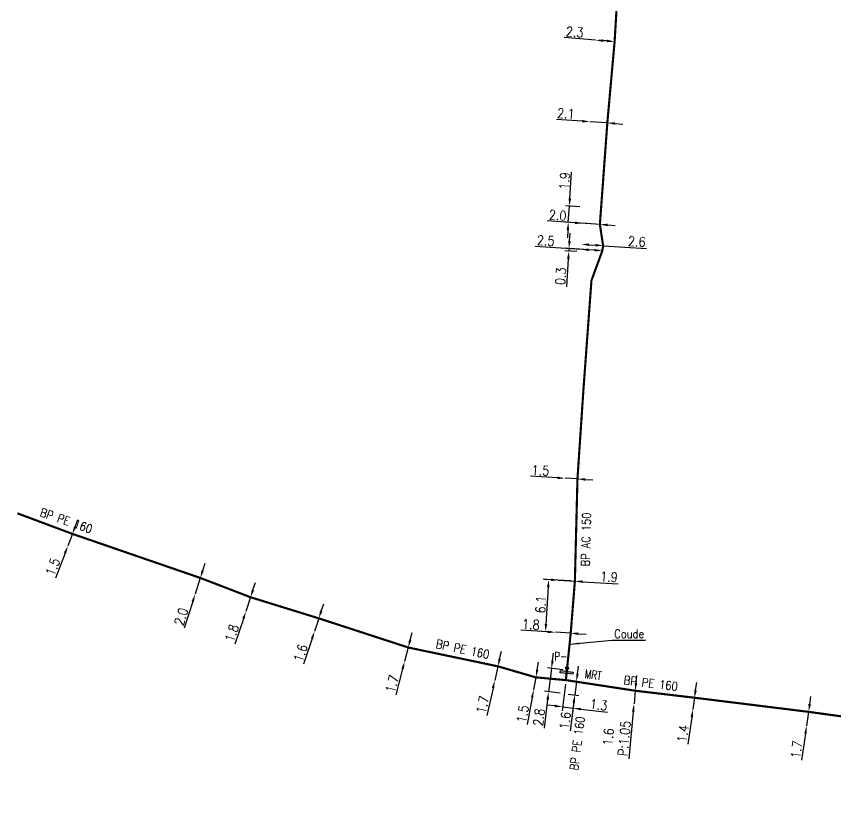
# Model space of a CAD drawing. Header units: millimetres. Extents: x 185000 to 186000, y 127990 to 129010.
# Drawn here: x 184999.9 to 185095.6, y 128019.5 to 128112.7 of the extents above; entities that cross this region are included whole.
import ezdxf
from ezdxf.enums import TextEntityAlignment as Align

# ---------------------------------------------------------------- set-up
doc = ezdxf.new("R2010")
doc.units = ezdxf.units.MM
doc.header["$PDMODE"] = 34
doc.linetypes.add('L_25_AP', pattern=[2000, 1000, 1000])
doc.linetypes.add('L_25_PE', pattern=[2000, 1000, 1000])
doc.layers.get('0').update_dxf_attribs({"linetype": 'CONTINUOUS'})
doc.layers.get('DEFPOINTS').update_dxf_attribs({"linetype": 'CONTINUOUS'})
for name, color, linetype in [('L_150', 1, 'CONTINUOUS'), ('L_340', 7, 'CONTINUOUS'), ('P_300', 7, 'CONTINUOUS')]:
    doc.layers.add(name, color=color, linetype=linetype)
doc.styles.get("Standard").update_dxf_attribs({"font": 'romans.shx', "width": 0.85})
doc.dimstyles.get("Standard").update_dxf_attribs({"dimtxt": 1.5, "dimasz": 1.2, "dimexe": 0.625, "dimexo": 0.625, "dimgap": 0.25, "dimtad": 1, "dimdec": 1, "dimzin": 0, "dimdsep": 46, "dimtxsty": 'Standard', "dimcen": -0.5, "dimadec": 0, "dimazin": 0, "dimtfac": 1, "dimtdec": 1, "dimtmove": 0, "dimatfit": 3, "dimfxl": 0, "dimtolj": 1, "dimtzin": 0, "dimarcsym": 0})

# ---------------------------------------------------------------- blocks, each defined once
blk = doc.blocks.new('*D1046')
at = {"layer": 'DEFPOINTS', "color": 0, "linetype": 'Continuous', "transparency": 16777216}
for p in [(185006.421, 128052.182), (185005.884, 128050.781), (185005.884, 128050.781)]:
    blk.add_point(p, dxfattribs=at)
at = {"layer": 'L_150', "color": 0, "linetype": 'Continuous', "lineweight": -2, "transparency": 16777216}
for p, q in [((185006.743, 128053.022), (185007.064, 128053.863)), ((185006.421, 128052.182), (185005.884, 128050.781)), ((185005.562, 128049.94), (185004.439, 128047.006))]:
    blk.add_line(p, q, dxfattribs=at)
at = {"layer": 'L_150', "color": 0, "linetype": 'Continuous', "transparency": 16777216}
for points in [[(185006.603, 128053.076), (185006.883, 128052.968), (185006.421, 128052.182)], [(185005.422, 128049.994), (185005.702, 128049.887), (185005.884, 128050.781)]]:
    blk.add_solid(points, dxfattribs=at)
at = {"layer": 'L_150', "color": 0, "linetype": 'Continuous', "transparency": 16777216, "insert": (185004.139, 128048.321), "char_height": 1.125, "attachment_point": 5, "rotation": 69.04331}
blk.add_mtext('\\A1;1.5', dxfattribs=at)
blk = doc.blocks.new('*D1047')
at = {"layer": 'DEFPOINTS', "color": 0, "linetype": 'Continuous', "transparency": 16777216}
for p in [(185021.372, 128047.031), (185020.761, 128045.127), (185020.761, 128045.127)]:
    blk.add_point(p, dxfattribs=at)
at = {"layer": 'L_150', "color": 0, "linetype": 'Continuous', "lineweight": -2, "transparency": 16777216}
for p, q in [((185021.647, 128047.888), (185021.922, 128048.745)), ((185021.372, 128047.031), (185020.761, 128045.127)), ((185020.486, 128044.27), (185019.484, 128041.148))]:
    blk.add_line(p, q, dxfattribs=at)
at = {"layer": 'L_150', "color": 0, "linetype": 'Continuous', "transparency": 16777216}
for points in [[(185021.504, 128047.934), (185021.79, 128047.843), (185021.372, 128047.031)], [(185020.343, 128044.316), (185020.629, 128044.224), (185020.761, 128045.127)]]:
    blk.add_solid(points, dxfattribs=at)
at = {"layer": 'L_150', "color": 0, "linetype": 'Continuous', "transparency": 16777216, "insert": (185019.133, 128042.51), "char_height": 1.125, "attachment_point": 5, "rotation": 72.21}
blk.add_mtext('\\A1;2.0', dxfattribs=at)
blk = doc.blocks.new('*D1048')
at = {"layer": 'DEFPOINTS', "color": 0, "linetype": 'Continuous', "transparency": 16777216}
for p in [(185027.242, 128044.776), (185026.69, 128043.116), (185026.69, 128043.116)]:
    blk.add_point(p, dxfattribs=at)
at = {"layer": 'L_150', "color": 0, "linetype": 'Continuous', "lineweight": -2, "transparency": 16777216}
for p, q in [((185027.526, 128045.63), (185027.81, 128046.484)), ((185027.242, 128044.776), (185026.69, 128043.116)), ((185026.406, 128042.262), (185025.414, 128039.28))]:
    blk.add_line(p, q, dxfattribs=at)
at = {"layer": 'L_150', "color": 0, "linetype": 'Continuous', "transparency": 16777216}
for points in [[(185027.384, 128045.677), (185027.668, 128045.583), (185027.242, 128044.776)], [(185026.263, 128042.309), (185026.548, 128042.214), (185026.69, 128043.116)]]:
    blk.add_solid(points, dxfattribs=at)
at = {"layer": 'L_150', "color": 0, "linetype": 'Continuous', "transparency": 16777216, "insert": (185025.056, 128040.581), "char_height": 1.125, "attachment_point": 5, "rotation": 71.60002}
blk.add_mtext('\\A1;1.8', dxfattribs=at)
blk = doc.blocks.new('*D2009')
at = {"layer": 'DEFPOINTS', "color": 0, "linetype": 'Continuous', "transparency": 16777216}
for p in [(185035.217, 128042.307), (185034.712, 128040.788), (185034.712, 128040.788)]:
    blk.add_point(p, dxfattribs=at)
at = {"layer": 'L_150', "color": 0, "linetype": 'Continuous', "lineweight": -2, "transparency": 16777216}
for p, q in [((185035.502, 128043.161), (185035.786, 128044.015)), ((185035.217, 128042.307), (185034.712, 128040.788)), ((185034.428, 128039.934), (185033.437, 128036.953))]:
    blk.add_line(p, q, dxfattribs=at)
at = {"layer": 'L_150', "color": 0, "linetype": 'Continuous', "transparency": 16777216}
for points in [[(185035.359, 128043.208), (185035.644, 128043.113), (185035.217, 128042.307)], [(185034.286, 128039.982), (185034.571, 128039.887), (185034.712, 128040.788)]]:
    blk.add_solid(points, dxfattribs=at)
at = {"layer": 'L_150', "color": 0, "linetype": 'Continuous', "transparency": 16777216, "insert": (185033.079, 128038.253), "char_height": 1.125, "attachment_point": 5, "rotation": 71.60002}
blk.add_mtext('\\A1;1.6', dxfattribs=at)
blk = doc.blocks.new('*D2010')
at = {"layer": 'DEFPOINTS', "color": 0, "linetype": 'Continuous', "transparency": 16777216}
for p in [(185060.582, 128035.409), (185060.314, 128033.933), (185060.314, 128033.933)]:
    blk.add_point(p, dxfattribs=at)
at = {"layer": 'L_150', "color": 0, "linetype": 'Continuous', "lineweight": -2, "transparency": 16777216}
for p, q in [((185060.742, 128036.295), (185060.903, 128037.18)), ((185060.582, 128035.409), (185060.314, 128033.933)), ((185060.153, 128033.048), (185059.579, 128029.889))]:
    blk.add_line(p, q, dxfattribs=at)
at = {"layer": 'L_150', "color": 0, "linetype": 'Continuous', "transparency": 16777216}
for points in [[(185060.595, 128036.322), (185060.89, 128036.268), (185060.582, 128035.409)], [(185060.005, 128033.075), (185060.3, 128033.021), (185060.314, 128033.933)]]:
    blk.add_solid(points, dxfattribs=at)
at = {"layer": 'L_150', "color": 0, "linetype": 'Continuous', "transparency": 16777216, "insert": (185059.041, 128031.125), "char_height": 1.125, "attachment_point": 5, "rotation": 79.70794}
blk.add_mtext('\\A1;1.5', dxfattribs=at)
blk = doc.blocks.new('*D2011')
at = {"layer": 'DEFPOINTS', "color": 0, "linetype": 'Continuous', "transparency": 16777216}
for p in [(185056.151, 128036.697), (185055.774, 128035.039), (185055.774, 128035.039)]:
    blk.add_point(p, dxfattribs=at)
at = {"layer": 'L_150', "color": 0, "linetype": 'Continuous', "lineweight": -2, "transparency": 16777216}
for p, q in [((185056.35, 128037.574), (185056.55, 128038.452)), ((185056.151, 128036.697), (185055.774, 128035.039)), ((185055.575, 128034.161), (185054.848, 128030.962))]:
    blk.add_line(p, q, dxfattribs=at)
at = {"layer": 'L_150', "color": 0, "linetype": 'Continuous', "transparency": 16777216}
for points in [[(185056.204, 128037.607), (185056.496, 128037.541), (185056.151, 128036.697)], [(185055.429, 128034.194), (185055.721, 128034.128), (185055.774, 128035.039)]]:
    blk.add_solid(points, dxfattribs=at)
at = {"layer": 'L_150', "color": 0, "linetype": 'Continuous', "transparency": 16777216, "insert": (185054.365, 128032.221), "char_height": 1.125, "attachment_point": 5, "rotation": 77.20089}
blk.add_mtext('\\A1;1.7', dxfattribs=at)
blk = doc.blocks.new('*D2012')
at = {"layer": 'DEFPOINTS', "color": 0, "linetype": 'Continuous', "transparency": 16777216}
for p in [(185045.67, 128038.9), (185045.244, 128037.275), (185045.244, 128037.275)]:
    blk.add_point(p, dxfattribs=at)
at = {"layer": 'L_150', "color": 0, "linetype": 'Continuous', "lineweight": -2, "transparency": 16777216}
for p, q in [((185045.898, 128039.771), (185046.126, 128040.641)), ((185045.67, 128038.9), (185045.244, 128037.275)), ((185045.017, 128036.404), (185044.221, 128033.365))]:
    blk.add_line(p, q, dxfattribs=at)
at = {"layer": 'L_150', "color": 0, "linetype": 'Continuous', "transparency": 16777216}
for points in [[(185045.753, 128039.809), (185046.043, 128039.733), (185045.67, 128038.9)], [(185044.871, 128036.442), (185045.162, 128036.366), (185045.244, 128037.275)]]:
    blk.add_solid(points, dxfattribs=at)
at = {"layer": 'L_150', "color": 0, "linetype": 'Continuous', "transparency": 16777216, "insert": (185043.779, 128034.639), "char_height": 1.125, "attachment_point": 5, "rotation": 75.32928}
blk.add_mtext('\\A1;1.7', dxfattribs=at)
blk = doc.blocks.new('*D2013')
at = {"layer": 'DEFPOINTS', "color": 0, "linetype": 'Continuous', "transparency": 16777216}
for p in [(185062.878, 128040.675), (185062.878, 128040.675), (185064.655, 128040.568)]:
    blk.add_point(p, dxfattribs=at)
at = {"layer": 'L_150', "color": 0, "linetype": 'Continuous', "lineweight": -2, "transparency": 16777216}
for p, q in [((185061.98, 128040.73), (185058.844, 128040.919)), ((185064.655, 128040.568), (185062.878, 128040.675)), ((185065.553, 128040.513), (185066.452, 128040.459))]:
    blk.add_line(p, q, dxfattribs=at)
at = {"layer": 'L_150', "color": 0, "linetype": 'Continuous', "transparency": 16777216}
for points in [[(185061.989, 128040.879), (185061.971, 128040.58), (185062.878, 128040.675)], [(185065.562, 128040.663), (185065.544, 128040.364), (185064.655, 128040.568)]]:
    blk.add_solid(points, dxfattribs=at)
at = {"layer": 'L_150', "color": 0, "linetype": 'Continuous', "transparency": 16777216, "insert": (185060.008, 128041.6), "char_height": 1.125, "attachment_point": 5, "rotation": 356.53555}
blk.add_mtext('\\A1;1.8', dxfattribs=at)
blk = doc.blocks.new('*D2014')
at = {"layer": 'DEFPOINTS', "color": 0, "linetype": 'Continuous', "transparency": 16777216}
for p in [(185065.143, 128046.649), (185061.713, 128040.746), (185062.878, 128040.675)]:
    blk.add_point(p, dxfattribs=at)
at = {"layer": 'L_150', "color": 0, "linetype": 'Continuous', "lineweight": -2, "transparency": 16777216}
for p, q in [((185064.675, 128046.678), (185061.614, 128046.863)), ((185062.028, 128045.936), (185061.768, 128041.644)), ((185062.41, 128040.704), (185061.245, 128040.774))]:
    blk.add_line(p, q, dxfattribs=at)
at = {"layer": 'L_150', "color": 0, "linetype": 'Continuous', "transparency": 16777216}
for points in [[(185061.878, 128045.945), (185062.177, 128045.927), (185062.082, 128046.835)], [(185061.618, 128041.653), (185061.917, 128041.635), (185061.713, 128040.746)]]:
    blk.add_solid(points, dxfattribs=at)
at = {"layer": 'L_150', "color": 0, "linetype": 'Continuous', "transparency": 16777216, "insert": (185061.154, 128043.922), "char_height": 1.125, "attachment_point": 5, "rotation": 86.53555}
blk.add_mtext('\\A1;6.1', dxfattribs=at)
blk = doc.blocks.new('*D2015')
at = {"layer": 'DEFPOINTS', "color": 0, "linetype": 'Continuous', "transparency": 16777216}
for p in [(185063.247, 128046.764), (185063.247, 128046.764), (185065.143, 128046.649)]:
    blk.add_point(p, dxfattribs=at)
at = {"layer": 'L_150', "color": 0, "linetype": 'Continuous', "lineweight": -2, "transparency": 16777216}
for p, q in [((185062.348, 128046.818), (185061.45, 128046.873)), ((185063.247, 128046.764), (185065.143, 128046.649)), ((185066.042, 128046.595), (185070.183, 128046.344))]:
    blk.add_line(p, q, dxfattribs=at)
at = {"layer": 'L_150', "color": 0, "linetype": 'Continuous', "transparency": 16777216}
for points in [[(185062.358, 128046.968), (185062.339, 128046.669), (185063.247, 128046.764)], [(185066.051, 128046.745), (185066.033, 128046.445), (185065.143, 128046.649)]]:
    blk.add_solid(points, dxfattribs=at)
at = {"layer": 'L_150', "color": 0, "linetype": 'Continuous', "transparency": 16777216, "insert": (185069.132, 128047.159), "char_height": 1.125, "attachment_point": 5, "rotation": 356.53555}
blk.add_mtext('\\A1;1.9', dxfattribs=at)
blk = doc.blocks.new('*D2016')
at = {"layer": 'DEFPOINTS', "color": 0, "linetype": 'Continuous', "transparency": 16777216}
for p in [(185063.997, 128058.682), (185063.997, 128058.682), (185065.444, 128058.599)]:
    blk.add_point(p, dxfattribs=at)
at = {"layer": 'L_150', "color": 0, "linetype": 'Continuous', "lineweight": -2, "transparency": 16777216}
for p, q in [((185063.098, 128058.734), (185059.961, 128058.915)), ((185065.444, 128058.599), (185063.997, 128058.682)), ((185066.343, 128058.547), (185067.241, 128058.496))]:
    blk.add_line(p, q, dxfattribs=at)
at = {"layer": 'L_150', "color": 0, "linetype": 'Continuous', "transparency": 16777216}
for points in [[(185063.107, 128058.884), (185063.09, 128058.584), (185063.997, 128058.682)], [(185066.352, 128058.697), (185066.334, 128058.398), (185065.444, 128058.599)]]:
    blk.add_solid(points, dxfattribs=at)
at = {"layer": 'L_150', "color": 0, "linetype": 'Continuous', "transparency": 16777216, "insert": (185061.124, 128059.599), "char_height": 1.125, "attachment_point": 5, "rotation": 356.7079}
blk.add_mtext('\\A1;1.5', dxfattribs=at)
blk = doc.blocks.new('*D2017')
at = {"layer": 'DEFPOINTS', "color": 0, "linetype": 'Continuous', "transparency": 16777216}
for p in [(185064.09, 128035.088), (185065.133, 128033.35), (185064.941, 128031.807)]:
    blk.add_point(p, dxfattribs=at)
at = {"layer": 'L_150', "color": 0, "linetype": 'Continuous', "lineweight": -2, "transparency": 16777216}
for p, q in [((185064.032, 128034.623), (185063.642, 128031.492)), ((185065.076, 128032.885), (185064.883, 128031.342)), ((185062.807, 128032.065), (185061.913, 128032.173)), ((185063.7, 128031.957), (185064.941, 128031.807)), ((185065.835, 128031.699), (185068.954, 128031.321))]:
    blk.add_line(p, q, dxfattribs=at)
at = {"layer": 'L_150', "color": 0, "linetype": 'Continuous', "transparency": 16777216}
for points in [[(185062.825, 128032.214), (185062.789, 128031.916), (185063.7, 128031.957)], [(185065.853, 128031.847), (185065.817, 128031.55), (185064.941, 128031.807)]]:
    blk.add_solid(points, dxfattribs=at)
at = {"layer": 'L_150', "color": 0, "linetype": 'Continuous', "transparency": 16777216, "insert": (185067.931, 128032.2), "char_height": 1.125, "attachment_point": 5, "rotation": 353.09967}
blk.add_mtext('\\A1;1.3', dxfattribs=at)
blk = doc.blocks.new('*D2018')
at = {"layer": 'DEFPOINTS', "color": 0, "linetype": 'Continuous', "transparency": 16777216}
for p in [(185064.09, 128035.088), (185063.893, 128033.5), (185065.133, 128033.346)]:
    blk.add_point(p, dxfattribs=at)
at = {"layer": 'L_150', "color": 0, "linetype": 'Continuous', "lineweight": -2, "transparency": 16777216}
for p, q in [((185065.442, 128035.827), (185065.553, 128036.72)), ((185064.556, 128035.03), (185065.796, 128034.876)), ((185065.331, 128034.934), (185065.133, 128033.346)), ((185064.358, 128033.442), (185065.598, 128033.288)), ((185065.022, 128032.453), (185064.61, 128029.151))]:
    blk.add_line(p, q, dxfattribs=at)
at = {"layer": 'L_150', "color": 0, "linetype": 'Continuous', "transparency": 16777216}
for points in [[(185065.293, 128035.845), (185065.591, 128035.808), (185065.331, 128034.934)], [(185064.873, 128032.471), (185065.171, 128032.434), (185065.133, 128033.346)]]:
    blk.add_solid(points, dxfattribs=at)
at = {"layer": 'L_150', "color": 0, "linetype": 'Continuous', "transparency": 16777216, "insert": (185064.005, 128030.356), "char_height": 1.125, "attachment_point": 5, "rotation": 82.89666}
blk.add_mtext('\\A1;1.6', dxfattribs=at)
blk = doc.blocks.new('*D2019')
at = {"layer": 'DEFPOINTS', "color": 0, "linetype": 'Continuous', "transparency": 16777216}
for p in [(185072.201, 128033.845), (185072.053, 128032.302), (185072.053, 128032.302)]:
    blk.add_point(p, dxfattribs=at)
at = {"layer": 'L_150', "color": 0, "linetype": 'Continuous', "lineweight": -2, "transparency": 16777216}
for p, q in [((185072.287, 128034.741), (185072.373, 128035.637)), ((185072.201, 128033.845), (185072.053, 128032.302)), ((185071.967, 128031.406), (185071.436, 128025.876))]:
    blk.add_line(p, q, dxfattribs=at)
at = {"layer": 'L_150', "color": 0, "linetype": 'Continuous', "transparency": 16777216}
for points in [[(185072.138, 128034.755), (185072.437, 128034.726), (185072.201, 128033.845)], [(185071.818, 128031.42), (185072.116, 128031.392), (185072.053, 128032.302)]]:
    blk.add_solid(points, dxfattribs=at)
at = {"layer": 'L_150', "color": 0, "linetype": 'Continuous', "transparency": 16777216, "insert": (185069.979, 128028.355), "char_height": 1.125, "attachment_point": 5, "rotation": 84.51404}
blk.add_mtext('\\A1;1.6\\PP:1.05', dxfattribs=at)
blk = doc.blocks.new('*D2020')
at = {"layer": 'DEFPOINTS', "color": 0, "linetype": 'Continuous', "transparency": 16777216}
for p in [(185079.126, 128033.028), (185078.928, 128031.642), (185078.928, 128031.642)]:
    blk.add_point(p, dxfattribs=at)
at = {"layer": 'L_150', "color": 0, "linetype": 'Continuous', "lineweight": -2, "transparency": 16777216}
for p, q in [((185079.253, 128033.919), (185079.38, 128034.81)), ((185079.126, 128033.028), (185078.928, 128031.642)), ((185078.801, 128030.751), (185078.35, 128027.596))]:
    blk.add_line(p, q, dxfattribs=at)
at = {"layer": 'L_150', "color": 0, "linetype": 'Continuous', "transparency": 16777216}
for points in [[(185079.105, 128033.94), (185079.402, 128033.898), (185079.126, 128033.028)], [(185078.652, 128030.772), (185078.949, 128030.73), (185078.928, 128031.642)]]:
    blk.add_solid(points, dxfattribs=at)
at = {"layer": 'L_150', "color": 0, "linetype": 'Continuous', "transparency": 16777216, "insert": (185077.769, 128028.834), "char_height": 1.125, "attachment_point": 5, "rotation": 81.87152}
blk.add_mtext('\\A1;1.4', dxfattribs=at)
blk = doc.blocks.new('*D2021')
at = {"layer": 'DEFPOINTS', "color": 0, "linetype": 'Continuous', "transparency": 16777216}
for p in [(185092.459, 128031.377), (185092.22, 128029.744), (185092.22, 128029.744)]:
    blk.add_point(p, dxfattribs=at)
at = {"layer": 'L_150', "color": 0, "linetype": 'Continuous', "lineweight": -2, "transparency": 16777216}
for p, q in [((185092.59, 128032.267), (185092.72, 128033.158)), ((185092.459, 128031.377), (185092.22, 128029.744)), ((185092.09, 128028.853), (185091.634, 128025.745))]:
    blk.add_line(p, q, dxfattribs=at)
at = {"layer": 'L_150', "color": 0, "linetype": 'Continuous', "transparency": 16777216}
for points in [[(185092.441, 128032.289), (185092.738, 128032.245), (185092.459, 128031.377)], [(185091.941, 128028.875), (185092.238, 128028.832), (185092.22, 128029.744)]]:
    blk.add_solid(points, dxfattribs=at)
at = {"layer": 'L_150', "color": 0, "linetype": 'Continuous', "transparency": 16777216, "insert": (185091.055, 128026.963), "char_height": 1.125, "attachment_point": 5, "rotation": 81.66813}
blk.add_mtext('\\A1;1.7', dxfattribs=at)
blk = doc.blocks.new('*D2026')
at = {"layer": 'DEFPOINTS', "color": 0, "linetype": 'Continuous', "transparency": 16777216}
for p in [(185064.208, 128036.232), (185062.073, 128033.721), (185063.893, 128033.5)]:
    blk.add_point(p, dxfattribs=at)
at = {"layer": 'L_340', "color": 0, "linetype": 'Continuous', "lineweight": -2, "transparency": 16777216}
for p, q in [((185062.525, 128037.342), (185062.636, 128038.235)), ((185063.743, 128036.288), (185061.948, 128036.505)), ((185062.413, 128036.449), (185062.073, 128033.721)), ((185063.427, 128033.557), (185061.608, 128033.777)), ((185061.962, 128032.827), (185061.543, 128029.464))]:
    blk.add_line(p, q, dxfattribs=at)
at = {"layer": 'L_340', "color": 0, "linetype": 'Continuous', "transparency": 16777216}
for points in [[(185062.376, 128037.361), (185062.673, 128037.324), (185062.413, 128036.449)], [(185061.813, 128032.846), (185062.111, 128032.809), (185062.073, 128033.721)]]:
    blk.add_solid(points, dxfattribs=at)
at = {"layer": 'L_340', "color": 0, "linetype": 'Continuous', "transparency": 16777216, "insert": (185060.946, 128030.737), "char_height": 1.125, "attachment_point": 5, "rotation": 82.89666}
blk.add_mtext('\\A1;2.8', dxfattribs=at)
blk = doc.blocks.new('L_340_17')
at = {"linetype": 'Continuous'}
blk.add_hatch(color=0, dxfattribs=at).paths.add_polyline_path([(0.125, 0.75), (-0.125, 0.75), (-0.125, -0.75), (0.125, -0.75)])
at = {"color": 0, "linetype": 'Continuous'}
blk.add_lwpolyline([(-0.125, 0.75), (0.125, 0.75), (0.125, -0.75), (-0.125, -0.75)], close=True, dxfattribs=at)
at = {"color": 0, "linetype": 'Continuous', "width": 0.75}
for tag, height, flags, p in [('MRT', 1, 8, (0, 1.884)), ('DEF_LEG', 1.2, 3, (0, -5)), ('DEF_COUP', 1.2, 3, (0, -7.5)), ('DEF_TYPE', 1.2, 3, (0, -10))]:
    blk.add_attdef(tag, text='', height=height, dxfattribs=dict(at, flags=flags)).set_placement(p, align=Align.MIDDLE)
blk = doc.blocks.new('P_300_02')
at = {"color": 0, "linetype": 'Continuous', "const_width": 0.248, "flags": 128}
blk.add_lwpolyline([(-0.126, 0, 1), (0.126, 0, 1)], format="xyb", close=True, dxfattribs=at)
at = {"color": 0, "linetype": 'Continuous', "width": 0.75}
blk.add_attdef('NUM', text='', height=1, dxfattribs=at).set_placement((1.498, 1.485), align=Align.MIDDLE)
at = {"color": 0, "linetype": 'Continuous', "width": 0.75, "flags": 3}
for tag, p in [('DEF_LEG', (0, -5)), ('DEF_COUP', (0, -7.5)), ('DEF_TYPE', (0, -10))]:
    blk.add_attdef(tag, text='', height=1.2, dxfattribs=at).set_placement(p, align=Align.MIDDLE)
blk = doc.blocks.new('*D2094')
at = {"layer": 'DEFPOINTS', "color": 0, "linetype": 'Continuous', "transparency": 16777216}
for p in [(185064.437, 128085.237), (185065.84, 128085.147), (185068.355, 128085.286)]:
    blk.add_point(p, dxfattribs=at)
at = {"layer": 'L_150', "color": 0, "linetype": 'Continuous', "lineweight": -2, "transparency": 16777216}
for p, q in [((185064.518, 128086.435), (185064.578, 128087.333)), ((185067.887, 128085.316), (185063.99, 128085.567)), ((185064.457, 128085.537), (185064.437, 128085.237)), ((185065.372, 128085.177), (185063.97, 128085.267)), ((185064.377, 128084.339), (185064.158, 128081.068))]:
    blk.add_line(p, q, dxfattribs=at)
at = {"layer": 'L_150', "color": 0, "linetype": 'Continuous', "transparency": 16777216}
for points in [[(185064.368, 128086.445), (185064.667, 128086.425), (185064.457, 128085.537)], [(185064.228, 128084.349), (185064.527, 128084.329), (185064.437, 128085.237)]]:
    blk.add_solid(points, dxfattribs=at)
at = {"layer": 'L_150', "color": 0, "linetype": 'Continuous', "transparency": 16777216, "insert": (185063.489, 128082.305), "char_height": 1.125, "attachment_point": 5, "rotation": 86.16705}
blk.add_mtext('\\A1;0.3', dxfattribs=at)
blk = doc.blocks.new('*D2095')
at = {"layer": 'DEFPOINTS', "color": 0, "linetype": 'Continuous', "transparency": 16777216}
for p in [(185065.86, 128085.446), (185065.86, 128085.446), (185068.355, 128085.286)]:
    blk.add_point(p, dxfattribs=at)
at = {"layer": 'L_150', "color": 0, "linetype": 'Continuous', "lineweight": -2, "transparency": 16777216}
for p, q in [((185065.86, 128085.446), (185060.503, 128085.791)), ((185067.457, 128085.344), (185066.758, 128085.389))]:
    blk.add_line(p, q, dxfattribs=at)
at = {"layer": 'L_150', "color": 0, "linetype": 'Continuous', "transparency": 16777216}
for points in [[(185066.768, 128085.538), (185066.749, 128085.239), (185065.86, 128085.446)], [(185067.466, 128085.493), (185067.447, 128085.194), (185068.355, 128085.286)]]:
    blk.add_solid(points, dxfattribs=at)
at = {"layer": 'L_150', "color": 0, "linetype": 'Continuous', "transparency": 16777216, "insert": (185061.738, 128086.463), "char_height": 1.125, "attachment_point": 5, "rotation": 356.31894}
blk.add_mtext('\\A1;2.5', dxfattribs=at)
blk = doc.blocks.new('*D2096')
at = {"layer": 'DEFPOINTS', "color": 0, "linetype": 'Continuous', "transparency": 16777216}
for p in [(185064.5, 128090.499), (185066.191, 128090.386), (185068.065, 128088.356)]:
    blk.add_point(p, dxfattribs=at)
at = {"layer": 'L_150', "color": 0, "linetype": 'Continuous', "lineweight": -2, "transparency": 16777216}
for p, q in [((185064.558, 128091.397), (185064.757, 128094.487)), ((185065.723, 128090.417), (185064.033, 128090.53)), ((185064.378, 128088.603), (185064.5, 128090.499)), ((185067.597, 128088.388), (185063.911, 128088.634)), ((185064.321, 128087.705), (185064.263, 128086.807))]:
    blk.add_line(p, q, dxfattribs=at)
at = {"layer": 'L_150', "color": 0, "linetype": 'Continuous', "transparency": 16777216}
for points in [[(185064.408, 128091.407), (185064.708, 128091.388), (185064.5, 128090.499)], [(185064.171, 128087.715), (185064.47, 128087.695), (185064.378, 128088.603)]]:
    blk.add_solid(points, dxfattribs=at)
at = {"layer": 'L_150', "color": 0, "linetype": 'Continuous', "transparency": 16777216, "insert": (185063.938, 128093.44), "char_height": 1.125, "attachment_point": 5, "rotation": 86.31894}
blk.add_mtext('\\A1;1.9', dxfattribs=at)
blk = doc.blocks.new('*D2097')
at = {"layer": 'DEFPOINTS', "color": 0, "linetype": 'Continuous', "transparency": 16777216}
for p in [(185066.069, 128088.49), (185066.069, 128088.49), (185068.065, 128088.356)]:
    blk.add_point(p, dxfattribs=at)
at = {"layer": 'L_150', "color": 0, "linetype": 'Continuous', "lineweight": -2, "transparency": 16777216}
for p, q in [((185065.171, 128088.55), (185061.9, 128088.769)), ((185068.065, 128088.356), (185066.069, 128088.49)), ((185068.963, 128088.296), (185069.861, 128088.236))]:
    blk.add_line(p, q, dxfattribs=at)
at = {"layer": 'L_150', "color": 0, "linetype": 'Continuous', "transparency": 16777216}
for points in [[(185065.181, 128088.7), (185065.161, 128088.4), (185066.069, 128088.49)], [(185068.973, 128088.446), (185068.953, 128088.147), (185068.065, 128088.356)]]:
    blk.add_solid(points, dxfattribs=at)
at = {"layer": 'L_150', "color": 0, "linetype": 'Continuous', "transparency": 16777216, "insert": (185063.137, 128089.438), "char_height": 1.125, "attachment_point": 5, "rotation": 356.16992}
blk.add_mtext('\\A1;2.0', dxfattribs=at)
blk = doc.blocks.new('*D2098')
at = {"layer": 'DEFPOINTS', "color": 0, "linetype": 'Continuous', "transparency": 16777216}
for p in [(185065.9, 128086.045), (185065.9, 128086.045), (185068.444, 128085.875)]:
    blk.add_point(p, dxfattribs=at)
at = {"layer": 'L_150', "color": 0, "linetype": 'Continuous', "lineweight": -2, "transparency": 16777216}
for p, q in [((185066.798, 128085.985), (185067.546, 128085.935)), ((185068.444, 128085.875), (185073.517, 128085.535))]:
    blk.add_line(p, q, dxfattribs=at)
at = {"layer": 'L_150', "color": 0, "linetype": 'Continuous', "transparency": 16777216}
for points in [[(185066.808, 128086.134), (185066.788, 128085.835), (185065.9, 128086.045)], [(185067.556, 128086.084), (185067.536, 128085.785), (185068.444, 128085.875)]]:
    blk.add_solid(points, dxfattribs=at)
at = {"layer": 'L_150', "color": 0, "linetype": 'Continuous', "transparency": 16777216, "insert": (185072.38, 128086.363), "char_height": 1.125, "attachment_point": 5, "rotation": 356.16705}
blk.add_mtext('\\A1;2.6', dxfattribs=at)
blk = doc.blocks.new('*D2099')
at = {"layer": 'DEFPOINTS', "color": 0, "linetype": 'Continuous', "transparency": 16777216}
for p in [(185066.89, 128100.368), (185066.89, 128100.368), (185068.935, 128100.224)]:
    blk.add_point(p, dxfattribs=at)
at = {"layer": 'L_150', "color": 0, "linetype": 'Continuous', "lineweight": -2, "transparency": 16777216}
for p, q in [((185065.992, 128100.431), (185062.994, 128100.641)), ((185068.935, 128100.224), (185066.89, 128100.368)), ((185069.833, 128100.162), (185070.731, 128100.099))]:
    blk.add_line(p, q, dxfattribs=at)
at = {"layer": 'L_150', "color": 0, "linetype": 'Continuous', "transparency": 16777216}
for points in [[(185066.003, 128100.58), (185065.982, 128100.281), (185066.89, 128100.368)], [(185069.843, 128100.311), (185069.822, 128100.012), (185068.935, 128100.224)]]:
    blk.add_solid(points, dxfattribs=at)
at = {"layer": 'L_150', "color": 0, "linetype": 'Continuous', "transparency": 16777216, "insert": (185064.097, 128101.315), "char_height": 1.125, "attachment_point": 5, "rotation": 355.99356}
blk.add_mtext('\\A1;2.1', dxfattribs=at)
blk = doc.blocks.new('*D2100')
at = {"layer": 'DEFPOINTS', "color": 0, "linetype": 'Continuous', "transparency": 16777216}
for p in [(185067.544, 128109.91), (185067.544, 128109.91), (185069.787, 128109.737)]:
    blk.add_point(p, dxfattribs=at)
at = {"layer": 'L_150', "color": 0, "linetype": 'Continuous', "lineweight": -2, "transparency": 16777216}
for p, q in [((185067.544, 128109.91), (185063.88, 128110.193)), ((185068.89, 128109.806), (185068.441, 128109.841))]:
    blk.add_line(p, q, dxfattribs=at)
at = {"layer": 'L_150', "color": 0, "linetype": 'Continuous', "transparency": 16777216}
for points in [[(185068.453, 128109.991), (185068.429, 128109.691), (185067.544, 128109.91)], [(185068.901, 128109.956), (185068.878, 128109.657), (185069.787, 128109.737)]]:
    blk.add_solid(points, dxfattribs=at)
at = {"layer": 'L_150', "color": 0, "linetype": 'Continuous', "transparency": 16777216, "insert": (185065.124, 128110.85), "char_height": 1.125, "attachment_point": 5, "rotation": 355.58086}
blk.add_mtext('\\A1;2.3', dxfattribs=at)

msp = doc.modelspace()

# ---------------------------------------------------------------- linework, layer by layer
at = {"layer": 'L_150', "linetype": 'L_25_AP', "ltscale": 0.5, "const_width": 0.25, "flags": 128}
msp.add_lwpolyline([(185064.208, 128036.232), (185064.208, 128036.232), (185064.208, 128036.232), (185064.522, 128039.274), (185064.655, 128040.568), (185065.143, 128046.649), (185065.444, 128058.599), (185065.444, 128058.599), (185066.149, 128069.135), (185067.078, 128081.8), (185067.078, 128081.8), (185068.355, 128085.286), (185068.444, 128085.875), (185068.065, 128088.356), (185068.935, 128100.224), (185068.935, 128100.224), (185069.787, 128109.737), (185069.787, 128109.737), (185070.5, 128121.712), (185070.595, 128123.309), (185071.155, 128127.886), (185071.517, 128134.416), (185071.576, 128136.215), (185071.71, 128140.313), (185072.119, 128152.206), (185072.119, 128152.206), (185072.716, 128164.141), (185072.716, 128164.141), (185072.746, 128164.741), (185072.724, 128171.183), (185073.089, 128183.262), (185073.089, 128183.262), (185073.356, 128195.16), (185073.356, 128195.16), (185073.401, 128207.053), (185073.401, 128207.053), (185073.243, 128208.703), (185072.98, 128211.459), (185073.043, 128212.079)], dxfattribs=at)
at = {"layer": 'L_150', "linetype": 'L_25_PE', "const_width": 0.25, "flags": 128}
for points in [[(185000, 128054.583), (185006.421, 128052.182), (185021.372, 128047.031), (185027.242, 128044.776), (185027.242, 128044.776), (185035.217, 128042.307), (185045.67, 128038.9), (185056.151, 128036.697), (185060.582, 128035.409), (185064.09, 128035.088), (185072.201, 128033.845), (185079.126, 128033.028), (185092.459, 128031.377), (185103.447, 128029.861), (185110.203, 128029.368), (185125.441, 128028.467), (185145.75, 128026.309), (185150.415, 128026.202), (185159.105, 128025.505), (185162.245, 128025.253), (185164.382, 128021.484), (185174.717, 128020.34), (185188.076, 128019.604), (185205.779, 128019.735), (185217.133, 128020.106), (185219.833, 128020.195), (185234.638, 128022.657), (185242.485, 128024.054), (185248.932, 128025.157), (185257.173, 128026.903), (185259.49, 128030.858), (185267.494, 128032.945), (185268.632, 128033.183), (185268.865, 128033.231), (185275.145, 128034.539), (185282.816, 128036.223), (185294.662, 128038.944), (185300.31, 128040.566), (185307.305, 128042.754), (185314.228, 128044.793), (185329.748, 128049.286), (185331.197, 128049.483), (185332.17, 128049.615), (185333.945, 128051.812), (185338.36, 128052.293), (185343.663, 128053.129), (185357.769, 128055.332), (185363.076, 128056.186), (185366.821, 128056.778), (185377.19, 128058.276), (185381.789, 128059.042), (185389.039, 128060.784), (185397.2, 128062.321), (185402.265, 128063.29), (185410.516, 128064.7), (185420.294, 128066.47), (185429.378, 128068.528), (185429.763, 128068.615)], [(185064.09, 128035.088), (185064.208, 128036.232)]]:
    msp.add_lwpolyline(points, dxfattribs=at)

# ---------------------------------------------------------------- block references
at = {"layer": 'L_340', "ltscale": 0.5}
ref = msp.add_blockref('L_340_17', (185064.183, 128035.983), dxfattribs=dict(at, rotation=83.09967180330882))
ref.add_attrib('MRT', 'MRT', dxfattribs={"layer": '0', "color": 0, "linetype": 'Continuous', "height": 1, "rotation": 352.89666, "width": 0.75}).set_placement((185067.285, 128035.71), align=Align.MIDDLE)
at = {"layer": 'P_300', "ltscale": 0.5}
ref = msp.add_blockref('P_300_02', (185064.234, 128036.481), dxfattribs=at)
ref.add_attrib('NUM', 'P-', dxfattribs={"layer": '0', "color": 0, "linetype": 'Continuous', "height": 1, "width": 0.75}).set_placement((185063.502, 128037.864), align=Align.MIDDLE)

# ---------------------------------------------------------------- texts
at = {"layer": 'L_150', "linetype": 'Continuous', "width": 0.85}
for s, rotation, p in [('BP PE 160', 340.99254, (185005.705, 128053.73)), ('BP AC 150', 88.55693, (185066.44, 128051.53)), ('BP PE 160', 348.12768, (185052.038, 128038.705)), ('BP PE 160', 352.9397, (185074.016, 128034.718)), ('BP PE 160', 82.89666, (185065.414, 128027.685))]:
    msp.add_text(s, height=1, rotation=rotation, dxfattribs=at).set_placement(p, align=Align.MIDDLE)
at = {"layer": 'L_150', "linetype": 'Continuous', "insert": (185069.741, 128040.5), "char_height": 1, "attachment_point": 4}
msp.add_mtext('Coude', dxfattribs=at)

# ---------------------------------------------------------------- dimensions: what is measured, and where the dimension line sits
at = {"layer": 'L_150', "linetype": 'Continuous'}
for base, p1, p2, angle, override, picture, middle in [((185067.544, 128109.91), (185069.787, 128109.737), (185067.544, 128109.91), 355.58086, {"dimscale": 0.75}, '*D2100', (185065.066, 128110.102)), ((185066.89011, 128100.36768), (185068.9351, 128100.22445), (185066.89011, 128100.36768), 355.99356, {"dimscale": 0.75}, '*D2099', (185064.04441, 128100.56699)), ((185064.5, 128090.499), (185068.065, 128088.356), (185066.191, 128090.386), 266.31894, {"dimscale": 0.75, "dimatfit": 0}, '*D2096', (185064.686, 128093.391)), ((185066.069, 128088.49), (185068.065, 128088.356), (185066.069, 128088.49), 356.16992, {"dimscale": 0.75, "dimlfac": 1, "dimlunit": 2, "dimatfit": 0}, '*D2097', (185063.086, 128088.69)), ((185065.86, 128085.446), (185068.355, 128085.286), (185065.86, 128085.446), 356.31894, {"dimscale": 0.75}, '*D2095', (185061.69, 128085.715)), ((185064.437, 128085.237), (185068.355, 128085.286), (185065.84, 128085.147), 86.16705, {"dimscale": 0.75, "dimatfit": 0}, '*D2094', (185064.238, 128082.255)), ((185065.9002, 128086.045), (185068.4445, 128085.8745), (185065.9002, 128086.045), 356.16705, {"dimscale": 0.75}, '*D2098', (185072.3303, 128085.6142)), ((185063.996777218, 128058.682436058), (185065.444384342, 128058.599167738), (185063.996777218, 128058.682436058), 356.707896932, {"dimscale": 0.75, "dimlfac": 1, "dimlunit": 2, "dimatfit": 0}, '*D2016', (185061.080615452, 128058.850177627)), ((185005.884, 128050.781), (185006.421, 128052.182), (185005.884, 128050.781), 69.04331, {"dimscale": 0.75}, '*D1046', (185004.839, 128048.053)), ((185020.761, 128045.127), (185021.372, 128047.031), (185020.761, 128045.127), 72.21, {"dimscale": 0.75}, '*D1047', (185019.848, 128042.281)), ((185063.247, 128046.764), (185065.143, 128046.649), (185063.247, 128046.764), 356.53555, {"dimscale": 0.75, "dimatfit": 0}, '*D2015', (185069.087, 128046.41)), ((185026.6896, 128043.1156), (185027.2419853, 128044.7761332), (185026.6896, 128043.1156), 71.6000176, {"dimscale": 0.75}, '*D1048', (185025.7675956, 128040.3439498)), ((185061.713, 128040.746), (185065.143, 128046.649), (185062.878, 128040.675), 86.53555, {"dimscale": 0.75, "dimatfit": 0}, '*D2014', (185061.903, 128043.877)), ((185034.712, 128040.788), (185035.217, 128042.307), (185034.712, 128040.788), 71.60002, {"dimscale": 0.75, "dimatfit": 0}, '*D2009', (185033.79, 128038.017)), ((185062.878, 128040.675), (185064.655, 128040.568), (185062.878, 128040.675), 356.53555, {"dimscale": 0.75, "dimlfac": 1, "dimlunit": 2, "dimatfit": 0}, '*D2013', (185059.963, 128040.852)), ((185045.244, 128037.275), (185045.67, 128038.9), (185045.244, 128037.275), 75.32928, {"dimscale": 0.75, "dimatfit": 0}, '*D2012', (185044.505, 128034.449)), ((185055.774, 128035.039), (185056.151, 128036.697), (185055.774, 128035.039), 77.20089, {"dimscale": 0.75, "dimatfit": 0}, '*D2011', (185055.096, 128032.055)), ((185060.314, 128033.933), (185060.582, 128035.409), (185060.314, 128033.933), 79.70794, {"dimscale": 0.75, "dimatfit": 0}, '*D2010', (185059.779, 128030.991)), ((185065.133, 128033.346), (185064.09, 128035.088), (185063.893, 128033.5), 82.89666, {"dimscale": 0.75, "dimatfit": 0}, '*D2018', (185064.749, 128030.263)), ((185078.928, 128031.642), (185079.126, 128033.028), (185078.928, 128031.642), 81.87152, {"dimscale": 0.75, "dimatfit": 0}, '*D2020', (185078.512, 128028.728)), ((185092.22, 128029.744), (185092.459, 128031.377), (185092.22, 128029.744), 81.66813, {"dimscale": 0.75, "dimatfit": 0}, '*D2021', (185091.797, 128026.854))]:
    dim = msp.add_linear_dim(base=base, p1=p1, p2=p2, angle=angle, dimstyle='Standard', override=override, dxfattribs=at)
    dim.commit()
    dim.dimension.update_dxf_attribs({"geometry": picture, "text_midpoint": middle, "dimtype": 160})
for base, p1, p2, angle, text, picture, middle in [((185064.941, 128031.807), (185064.09, 128035.088), (185065.133, 128033.35), 173.09967, '1.3', '*D2017', (185067.841, 128031.456)), ((185072.053, 128032.302), (185072.20118, 128033.8449), (185072.053, 128032.302), 84.51404, '<>\\PP:1.05', '*D2019', (185071.65839, 128028.19323))]:
    dim = msp.add_linear_dim(base=base, p1=p1, p2=p2, angle=angle, text=text, dimstyle='Standard', override={"dimscale": 0.75, "dimatfit": 0}, dxfattribs=at)
    dim.commit()
    dim.dimension.update_dxf_attribs({"geometry": picture, "text_midpoint": middle, "dimtype": 160})
at = {"layer": 'L_340', "linetype": 'Continuous'}
dim = msp.add_linear_dim(base=(185062.073, 128033.721), p1=(185064.208, 128036.232), p2=(185063.893, 128033.5), angle=82.89666, text='2.8', dimstyle='Standard', override={"dimscale": 0.75, "dimatfit": 0}, dxfattribs=at)
dim.commit()
dim.dimension.update_dxf_attribs({"geometry": '*D2026', "text_midpoint": (185061.69, 128030.645), "dimtype": 160})

# ---------------------------------------------------------------- leaders
at = {"layer": 'L_150', "linetype": 'Continuous', "annotation_type": 0, "has_hookline": 1, "hookline_direction": 0, "text_width": 3.643}
msp.add_leader([(185064.522, 128039.274), (185069.491, 128039.75)], dimstyle='Standard', dxfattribs=at)

doc.saveas('drawing.dxf')
